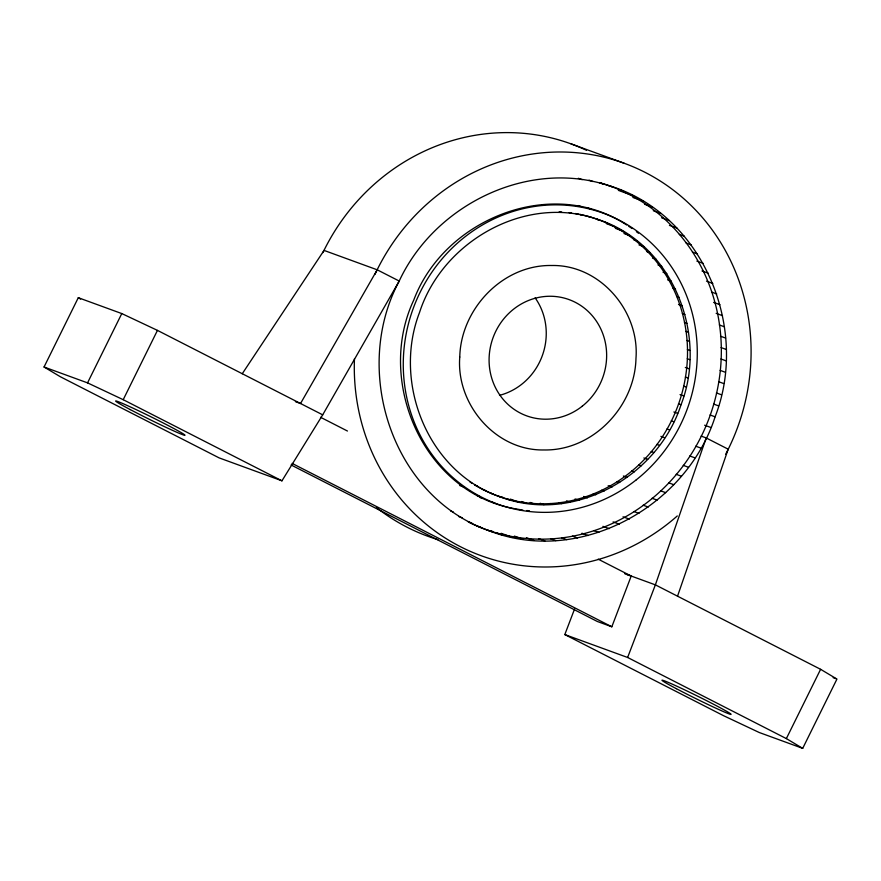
<?xml version="1.0" encoding="UTF-8"?>
<svg xmlns="http://www.w3.org/2000/svg" width="881" height="881" viewBox="0 0 881 881"><rect width="100%" height="100%" fill="white"/><g stroke="black" fill="none" stroke-linecap="round" stroke-linejoin="round"><path stroke-width="1.32" d="M498.646 496.256C571.45 525.208 657.7 477.48 681.024 404.753C708.709 333.58 671.608 242.352 596.833 219.105M486.653 529.778C577.374 567.122 685.969 507.874 715.108 416.812C749.841 327.699 702.553 213.576 608.617 185.517M701.122 436.084L706.188 437.934L655.376 584.863L627.624 657.479L786.359 738.597L802.701 748.365L836.95 679.075L820.607 669.307L655.376 584.863L624.607 573.63M677.533 596.184L728.191 449.189L706.188 437.934M802.701 748.365L759.213 732.496L723.543 715.68L564.809 634.562L574.544 609.079M291.093 464.97L597.329 621.479L611.821 626.787L631.214 576.042L598.188 559.171M322.699 414.841L281.953 480.817L219.127 457.889L60.393 376.771L44.05 367.003L78.299 297.701L121.787 313.57L157.457 330.386L322.699 414.841L399.214 281.05C435.324 203.313 531.606 156.939 613.672 187.367M44.05 367.003L87.538 382.872L121.787 313.57M87.538 382.872L123.208 399.688L157.457 330.386M786.359 738.597L820.607 669.307M491.719 531.628C392.331 498.756 351.067 370.659 399.214 281.05L377.2 269.806L300.531 403.509L295.41 401.637M242.253 373.742L324.043 250.413L377.2 269.806M526.816 510.54L529.426 510.815M599.366 220.041C526.937 193.027 442.658 240.689 419.532 312.469C392.298 382.739 427.869 472.8 501.19 497.192M515.143 508.766L522.896 510.121M626.622 224.963C551.98 175.561 444.332 218.807 413.751 300.091C375.669 381.044 423.045 491.807 513.843 508.535M570.965 143.834L624.122 163.227M618.693 189.459L623.748 191.298M599.565 182.719L603.353 184.107M618.363 190.362L633.549 195.901M589.048 180.153L592.836 181.53M632.899 197.454L643.031 201.154M578.365 178.281L582.165 179.669M644.551 204.249L652.149 207.024M653.284 210.724L660.882 213.499M661.587 217.783L669.175 220.547M669.428 225.382L677.026 228.146M679.306 234.423L684.372 236.262M686.145 243.024L691.211 244.874M586.955 207.696L590.799 209.094M578.046 205.526L580.601 206.451M692.433 252.076L697.488 253.926M597.307 219.501L599.851 220.426M604.939 222.276L607.483 223.212M588.519 216.484L591.063 217.409M606.469 223.664L615.367 226.913M580.05 214.413L582.594 215.349M615.367 228.355L622.999 231.141M623.99 233.542L630.344 235.866M696.871 261.095L703.203 263.397M633.56 239.687L637.37 241.075M638.967 244.896L644.055 246.757M701.992 270.941L708.324 273.253M646.555 251.481L650.365 252.869M652.469 258.012L656.29 259.41M706.507 281.138L712.828 283.451M657.975 264.939L661.785 266.337M663.03 272.229L666.851 273.628M711.639 292.096L716.705 293.935M667.633 279.861L671.443 281.248M713.599 302.381L719.931 304.694M673.029 288.252L675.573 289.188M676.652 296.457L679.196 297.393M716.165 313.35L722.497 315.662M678.502 304.441L682.312 305.839M719.325 324.946L724.391 326.796M682.368 313.559L684.911 314.495M684.438 322.391L686.982 323.327M720.548 336.223L725.614 338.073M685.958 331.366L688.502 332.291M721.087 347.577L726.153 349.427M686.938 340.44L689.482 341.365M720.933 358.974L725.999 360.814M687.378 349.581L689.922 350.506M720.107 370.361L725.173 372.2M687.257 358.754L689.801 359.679M685.319 367.454L689.129 368.842M718.588 381.693L723.653 383.543M685.363 377.046L687.907 377.971M716.407 392.937L721.473 394.787M683.612 386.098L686.145 387.023M713.555 404.049L718.61 405.888M680.033 394.578L683.854 395.965M710.042 414.962L715.108 416.812M678.48 403.828L681.024 404.753M673.877 411.978L677.687 413.365M704.624 425.204L710.956 427.505M671.3 420.832L673.844 421.757M666.972 428.981L669.516 429.906M695.737 446.204L700.802 448.055M660.893 436.381L664.715 437.769M689.779 455.973L694.834 457.823M656.918 444.398L659.462 445.323M651.235 451.601L653.779 452.526M683.249 465.355L688.314 467.205M643.868 457.977L647.678 459.364M676.19 474.308L681.255 476.158M638.659 464.882L641.203 465.807M668.624 482.799L673.69 484.649M631.831 470.895L634.375 471.831M623.385 476.004L627.206 477.403M660.574 490.805L665.64 492.644M617.185 481.577L619.728 482.502M652.083 498.272L657.149 500.122M608.176 485.717L611.987 487.116M643.185 505.198L648.251 507.049M601.459 490.288L604.003 491.224M593.254 493.878L595.798 494.803M633.902 511.531L638.967 513.381M583.607 496.455L587.418 497.842M575.073 498.954L578.894 500.342M623.021 516.806L629.342 519.107M566.439 500.882L570.249 502.28M613.099 521.904L619.42 524.206M558.995 502.721L561.538 503.646M550.229 503.514L552.772 504.439M540.185 503.271L543.995 504.67M602.912 526.353L609.234 528.666M530.164 502.456L535.252 504.306M521.475 501.52L526.563 503.381M475.013 485.156L477.557 486.092M510.341 499.098L517.962 501.884M482.645 489.384L485.189 490.31M500.595 496.565L503.139 497.49M506.96 498.888L509.493 499.813M593.761 530.593L598.827 532.443M490.541 493.085L493.074 494.021M459.75 485.541L463.593 486.94M581.912 533.236L588.233 535.549M476.786 495.43L479.352 496.366M479.98 497.468L482.535 498.393M492.358 502.203L494.913 503.139M572.441 536.1L577.507 537.95M561.615 537.806L566.67 539.646M550.724 538.798L555.79 540.637M538.566 538.61L544.887 540.912M526.431 537.707L534.029 540.471M450.72 511.035L453.252 511.96M514.372 536.089L523.237 539.315M458.572 516.453L462.371 517.841M501.168 533.302L512.555 537.454M468.053 521.695L471.842 523.083M490.651 530.725L493.184 531.65M496.972 533.038L502.038 534.888M476.577 525.836L481.643 527.686M833.118 677.676L835.673 678.601M564.809 634.562L627.624 657.479M626.347 574.258L631.214 576.042M320.552 417.275L347.455 431.029M292.107 463.395L611.821 626.787M123.208 399.688L281.953 480.817M78.299 297.701L80.634 299.1M628.836 226.395L632.14 228.52M636.368 231.659L638.483 233.223M322.92 252.605A208.852 196.97 -70 0 1 586.438 150.277M437.901 539.624A208.852 196.97 -70 0 1 376.44 507.566M374.91 274.476A208.852 196.97 -70 0 1 645.388 172.511A208.852 196.97 -70 0 1 725.636 454.31M677.291 515.947A208.852 196.97 -70 0 1 463.472 548.213A208.852 196.97 -70 0 1 354.459 358.809M599.829 182.708A182.609 172.224 -70 0 1 708.533 419.763A182.609 172.224 -70 0 1 469.43 522.532M580.183 214.468A147.017 138.647 -70 0 1 677.004 408.211A147.017 138.647 -70 0 1 475.145 485.211M471.963 483.24A147.017 138.647 -70 0 1 469.87 481.874M559.16 211.814A147.017 138.647 -70 0 1 561.649 211.947M569.115 212.64A147.017 138.647 -70 0 1 571.582 212.96M575.282 213.532A147.017 138.647 -70 0 1 578.96 214.215M535.13 297.855A61.879 58.366 -70 0 1 499.505 395.349M459.761 357.058C456.039 404.258 495.54 450.874 543.896 449.96C592.924 450.973 634.937 406.526 635.972 358.402C639.694 311.202 600.192 264.586 551.836 265.5C502.809 264.487 460.796 308.934 459.761 357.058M130.234 409.577A38.676 1.487 26.3 0 0 184.845 435.324A38.676 1.487 26.3 0 0 135.872 409.5A38.676 1.487 26.3 0 0 130.234 409.577M636.324 479.793A154.759 145.949 -70 0 0 610.5 216.076A154.759 145.949 -70 0 0 404.027 379.964A154.759 145.949 -70 0 0 636.324 479.793M676.355 688.678A38.676 1.487 26.3 0 0 730.966 714.425A38.676 1.487 26.3 0 0 681.993 688.612A38.676 1.487 26.3 0 0 676.355 688.678M582.275 406.185A61.879 58.366 -70 0 0 571.945 300.74A61.879 58.366 -70 0 0 489.384 366.265A61.879 58.366 -70 0 0 582.275 406.185"/></g></svg>
